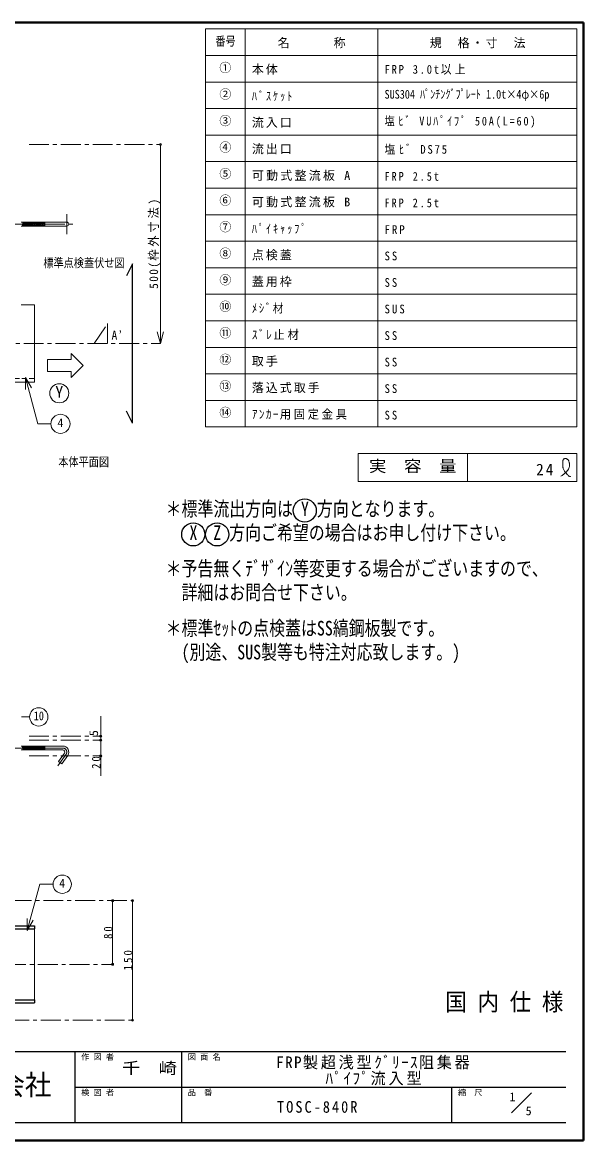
# Model space of a CAD drawing. Units: millimetres at full size, sheet at 1:5; details may follow other scales. Extents: x -1061 to 964, y -679 to 726.
# Drawn here: x 259 to 964, y -679 to 726 of the extents above; entities that cross this region are included whole.
import ezdxf
from ezdxf.enums import TextEntityAlignment as Align

# ---------------------------------------------------------------- set-up
doc = ezdxf.new("R2010")
doc.units = ezdxf.units.MM
doc.header["$LTSCALE"] = 5
doc.header["$PDMODE"] = 32
doc.header["$PDSIZE"] = 2.5
doc.linetypes.add('CHAIN1', pattern=[8, 5, -1, 1, -1])
doc.linetypes.add('DASHED1', pattern=[1.8, 1.2, -0.6])
doc.layers.add('0-0', color=4, linetype='Continuous', lineweight=9)
doc.styles.add('ＭＳ ゴシック', font='')
doc.styles.get('ＭＳ ゴシック').set_extended_font_data('MS Gothic')

msp = doc.modelspace()

# ---------------------------------------------------------------- linework, layer by layer
at = {"layer": '0-0', "color": 1, "lineweight": 40}
for p, q in [((963.599, 725.957), (-1061.401, 725.957)), ((963.599, -679.043), (963.599, 725.957)), ((963.599, -679.043), (-1061.401, -679.043))]:
    msp.add_line(p, q, dxfattribs=at)
at = {"layer": '0-0', "color": 3, "lineweight": 18}
for p, q in [((955.266, 717.623), (488.599, 717.623)), ((488.599, 217.623), (488.599, 717.623)), ((538.599, 217.623), (538.599, 717.623)), ((705.266, 217.623), (705.266, 717.623)), ((955.266, 217.623), (955.266, 717.623)), ((955.266, 684.29), (488.599, 684.29)), ((955.266, 650.957), (488.599, 650.957)), ((955.266, 617.623), (488.599, 617.623)), ((955.266, 584.29), (488.599, 584.29)), ((955.266, 550.957), (488.599, 550.957)), ((955.266, 517.623), (488.599, 517.623)), ((955.266, 484.29), (488.599, 484.29)), ((955.266, 450.957), (488.599, 450.957)), ((955.266, 417.623), (488.599, 417.623)), ((955.266, 384.29), (488.599, 384.29)), ((955.266, 350.957), (488.599, 350.957)), ((955.266, 317.623), (488.599, 317.623)), ((955.266, 284.29), (488.599, 284.29)), ((955.266, 250.957), (488.599, 250.957)), ((955.266, 217.623), (488.599, 217.623)), ((680.266, 184.29), (955.266, 184.29)), ((680.266, 149.29), (680.266, 184.29)), ((817.766, 149.29), (817.766, 184.29)), ((955.266, 184.29), (955.266, 149.29)), ((680.266, 149.29), (955.266, 149.29))]:
    msp.add_line(p, q, dxfattribs=at)
at = {"layer": '0-0', "linetype": 'CHAIN1'}
for p, q in [((267.099, 572.457), (432.099, 572.457)), ((314.498, 484.957), (314.498, 459.957)), ((247.099, 472.457), (326.998, 472.457)), ((349.099, 322.457), (365.766, 347.457)), ((365.766, 347.457), (365.766, 322.457)), ((-699.567, 322.457), (432.099, 322.457)), ((267.099, -170.743), (357.099, -170.743)), ((267.099, -175.743), (357.099, -175.743)), ((309.494, -185.743), (241.998, -185.743)), ((267.099, -195.743), (357.099, -195.743)), ((313.59, -193.611), (303.279, -208.337)), ((245.099, -377.543), (397.099, -377.543)), ((158.099, -457.543), (372.099, -457.543)), ((202.099, -527.543), (397.099, -527.543))]:
    msp.add_line(p, q, dxfattribs=at)
at = {"layer": '0-0'}
for p, q in [((432.099, 322.457), (432.099, 572.457)), ((259.038, 469.957), (259.446, 474.957)), ((260.041, 469.957), (260.45, 474.957)), ((261.045, 469.957), (261.453, 474.957)), ((262.048, 469.957), (262.456, 474.957)), ((263.051, 469.957), (263.46, 474.957)), ((264.055, 469.957), (264.463, 474.957)), ((265.058, 469.957), (265.466, 474.957)), ((266.061, 469.957), (266.47, 474.957)), ((267.065, 469.957), (267.473, 474.957)), ((268.068, 469.957), (268.476, 474.957)), ((269.071, 469.957), (269.48, 474.957)), ((270.075, 469.957), (270.483, 474.957)), ((271.078, 469.957), (271.486, 474.957)), ((272.081, 469.957), (272.49, 474.957)), ((273.085, 469.957), (273.493, 474.957)), ((274.088, 469.957), (274.496, 474.957)), ((275.091, 469.957), (275.5, 474.957)), ((276.095, 469.957), (276.503, 474.957)), ((277.098, 469.957), (277.506, 474.957)), ((278.101, 469.957), (278.51, 474.957)), ((279.105, 469.957), (279.513, 474.957)), ((280.108, 469.957), (280.516, 474.957)), ((281.111, 469.957), (281.52, 474.957)), ((282.115, 469.957), (282.523, 474.957)), ((283.118, 469.957), (283.526, 474.957)), ((284.121, 469.957), (284.53, 474.957)), ((285.125, 469.957), (285.533, 474.957)), ((286.128, 469.957), (286.536, 474.957)), ((286.998, 474.957), (286.998, 469.957)), ((432.099, 322.457), (428.217, 336.946)), ((432.099, 322.457), (435.982, 336.946)), ((320.099, 309.957), (320.099, 302.457)), ((335.099, 294.957), (320.099, 309.957)), ((290.099, 302.457), (290.099, 287.457)), ((320.099, 302.457), (290.099, 302.457)), ((320.099, 287.457), (290.099, 287.457)), ((320.099, 279.957), (335.099, 294.957)), ((320.099, 287.457), (320.099, 279.957)), ((259.038, -183.243), (259.446, -188.243)), ((260.041, -183.243), (260.45, -188.243)), ((261.045, -183.243), (261.453, -188.243)), ((262.048, -183.243), (262.456, -188.243)), ((263.051, -183.243), (263.46, -188.243)), ((264.055, -183.243), (264.463, -188.243)), ((265.058, -183.243), (265.466, -188.243)), ((266.061, -183.243), (266.47, -188.243)), ((267.065, -183.243), (267.473, -188.243)), ((268.068, -183.243), (268.476, -188.243)), ((269.071, -183.243), (269.48, -188.243)), ((270.075, -183.243), (270.483, -188.243)), ((271.078, -183.243), (271.486, -188.243)), ((272.081, -183.243), (272.49, -188.243)), ((273.085, -183.243), (273.493, -188.243)), ((274.088, -183.243), (274.496, -188.243)), ((275.091, -183.243), (275.5, -188.243)), ((276.095, -183.243), (276.503, -188.243)), ((277.098, -183.243), (277.506, -188.243)), ((278.101, -183.243), (278.51, -188.243)), ((279.105, -183.243), (279.513, -188.243)), ((280.108, -183.243), (280.516, -188.243)), ((281.111, -183.243), (281.52, -188.243)), ((282.115, -183.243), (282.523, -188.243)), ((283.118, -183.243), (283.526, -188.243)), ((284.121, -183.243), (284.53, -188.243)), ((285.125, -183.243), (285.533, -188.243)), ((286.128, -183.243), (286.536, -188.243)), ((286.998, -188.243), (286.998, -183.243)), ((372.099, -377.543), (372.099, -457.543)), ((397.099, -377.543), (397.099, -527.543))]:
    msp.add_line(p, q, dxfattribs=at)
at = {"layer": '0-0', "color": 7, "lineweight": 18}
for p, q in [((314.498, 474.957), (257.099, 474.957)), ((314.498, 469.957), (257.099, 469.957)), ((274.099, 370.957), (257.099, 370.957)), ((274.099, 370.957), (274.099, 273.957)), ((274.099, 273.957), (247.099, 273.957)), ((262.657, 279.8), (270.157, 266.809)), ((262.657, 279.8), (278.256, 221.583)), ((262.657, 279.8), (262.657, 264.8)), ((278.256, 221.583), (294.566, 221.583)), ((257.762, -146.633), (267.834, -146.633)), ((309.494, -183.243), (257.099, -183.243)), ((309.494, -188.243), (257.099, -188.243)), ((315.638, -195.045), (308.195, -205.675)), ((264.873, -415.112), (280.472, -356.895)), ((280.472, -356.895), (297.283, -356.895)), ((264.873, -415.112), (264.873, -400.112)), ((264.873, -415.112), (272.373, -402.121)), ((274.099, -412.818), (274.099, -502.268)), ((872.988, -644.297), (898.242, -619.043))]:
    msp.add_line(p, q, dxfattribs=at)
at = {"layer": '0-0', "color": 5, "lineweight": 25}
for p, q in [((397.099, 422.457), (389.599, 407.457)), ((397.099, 222.457), (397.099, 422.457)), ((397.099, 222.457), (389.599, 237.457)), ((187.099, -412.818), (274.099, -412.818)), ((195.099, -409.043), (274.099, -409.043)), ((274.099, -409.043), (274.099, -412.818)), ((87.099, -502.268), (274.099, -502.268)), ((274.099, -502.268), (274.099, -506.043)), ((195.099, -506.043), (274.099, -506.043))]:
    msp.add_line(p, q, dxfattribs=at)
at = {"layer": '0-0', "linetype": 'DASHED1'}
msp.add_line((195.099, 278.457), (274.099, 278.457), dxfattribs=at)
at = {"layer": '0-0', "color": 6, "lineweight": 25}
for p, q in [((-48.901, -567.258), (941.099, -567.258)), ((325.028, -656.543), (325.028, -567.258)), ((458.957, -656.543), (458.957, -567.258)), ((325.028, -611.9), (941.099, -611.9)), ((798.242, -656.543), (798.242, -611.9)), ((941.099, -656.543), (-48.901, -656.543))]:
    msp.add_line(p, q, dxfattribs=at)
at = {"layer": '0-0'}
for points in [[(935.083, 155.778), (935.611, 156.135), (936.52, 156.753), (937.423, 157.382), (938.319, 158.029), (939.203, 158.7), (940.073, 159.403), (940.569, 159.828), (941.159, 160.359), (942.14, 161.322), (943.054, 162.346), (943.876, 163.429), (944.582, 164.57), (945.148, 165.768), (945.402, 166.489), (945.542, 166.992), (945.72, 167.878), (945.823, 168.783), (945.857, 169.701), (945.827, 170.63), (945.739, 171.564), (945.663, 172.106), (945.582, 172.584), (945.405, 173.401), (945.172, 174.197), (944.871, 174.958), (944.491, 175.673), (944.022, 176.329), (943.704, 176.677), (943.484, 176.885), (943.073, 177.212), (942.628, 177.493), (942.153, 177.718), (941.654, 177.88), (941.137, 177.969), (940.83, 177.984), (940.566, 177.973), (940.112, 177.907), (939.669, 177.784), (939.248, 177.608)], [(939.248, 177.608), (938.861, 177.384), (938.521, 177.114), (938.349, 176.939), (938.113, 176.626), (937.824, 176.019), (937.656, 175.34), (937.576, 174.611), (937.556, 173.849), (937.561, 173.075), (937.565, 172.628), (937.559, 172.024), (937.53, 171.007), (937.496, 170.018), (937.48, 169.05), (937.508, 168.099), (937.601, 167.16), (937.695, 166.62), (937.807, 166.143), (938.058, 165.326), (938.375, 164.52), (938.75, 163.728), (939.173, 162.956), (939.634, 162.208), (939.916, 161.787), (940.133, 161.477), (940.517, 160.954), (940.913, 160.443), (941.318, 159.939), (941.731, 159.44), (942.152, 158.942), (942.398, 158.652), (942.662, 158.342), (943.124, 157.811), (943.601, 157.295), (944.1, 156.808), (944.627, 156.363), (945.189, 155.974), (945.533, 155.778), (945.684, 155.702)], [(945.684, 155.702), (945.951, 155.581), (946.224, 155.471), (946.502, 155.368), (946.783, 155.272), (947.066, 155.178), (947.231, 155.125)], [(357.099, -145.743), (357.099, -175.743), (357.099, -220.743)]]:
    msp.add_lwpolyline(points, dxfattribs=at)
at = {"layer": '0-0', "color": 7, "lineweight": 18}
msp.add_lwpolyline([(311.542, -192.177), (304.099, -202.807), (308.195, -205.675)], dxfattribs=at)
for centre, radius in [((305.099, 259.957), 12), ((306.566, 221.583), 12), ((279.334, -146.633), 11.5), ((308.783, -356.895), 11.5)]:
    msp.add_circle(centre, radius, dxfattribs=at)
at = {"layer": '0-0', "color": 5, "lineweight": 25}
for centre in [(613.349, 112.623), (473.349, 82.623), (503.349, 82.623)]:
    msp.add_circle(centre, 14.5, dxfattribs=at)
at = {"layer": '0-0', "color": 7, "lineweight": 18}
for centre, radius, start in [((314.498, 472.457), 2.5, 270), ((309.494, -190.743), 7.5, 325), ((309.494, -190.743), 2.5, 325)]:
    msp.add_arc(centre, radius, start, 90, dxfattribs=at)
at = {"layer": '0-0', "linetype": 'CHAIN1'}
msp.add_arc((309.494, -190.743), 5, 325, 90, dxfattribs=at)
at = {"layer": '0-0'}
for p in [(432.099, 572.457), (357.099, -170.743), (357.099, -175.743), (357.099, -195.743), (372.099, -377.543), (397.099, -377.543), (372.099, -457.543), (397.099, -527.543)]:
    msp.add_point(p, dxfattribs=at)

# ---------------------------------------------------------------- texts
at = {"layer": '0-0', "color": 7, "style": 'ＭＳ ゴシック'}
for s, height, width, p in [('番号', 11, 0.85, (501.099, 693.457)), ('SUS304 ﾊﾟﾝﾁﾝｸﾞﾌﾟﾚｰﾄ 1.0t×4φ×6p', 11, 0.85, (713.599, 626.79)), ('標準点検蓋伏せ図', 11, 0.85, (285.099, 414.957)), ('本体平面図', 11, 0.85, (303.849, 164.957)), ('実\u3000容\u3000量', 14.66, 1.1, (694.016, 156.79)), ('＊標準流出方向は Y 方向となります。', 18.33, 0.8, (438.599, 100.123)), (' X  Z 方向ご希望の場合はお申し付け下さい。', 18.33, 0.8, (458.599, 70.123)), ('＊予告無くﾃﾞｻﾞｲﾝ等変更する場合がございますので、', 18.33, 0.8, (438.599, 25.123)), ('詳細はお問合せ下さい。', 18.33, 0.8, (458.599, -4.877)), ('＊標準ｾｯﾄの点検蓋はSS縞鋼板製です。', 18.33, 0.8, (438.599, -49.877)), ('(別途、SUS製等も特注対応致します。)', 18.33, 0.8, (458.599, -79.877)), ('10', 11, 0.85, (273.084, -154.133)), ('国 内 仕 様', 21.99, 0.9, (789.849, -522.258)), ('千\u3000崎', 14.66, 1.15, (383.957, -599.579)), ('工業株式会社', 25.66, 0.95, (95.564, -629.4))]:
    msp.add_text(s, height=height, dxfattribs=dict(at, width=width)).set_placement(p, align=Align.BOTTOM_LEFT)
for s, height, p in [('①', 11, (506.099, 660.123)), ('②', 11, (506.099, 626.79)), ('③', 11, (506.099, 593.457)), ('④', 11, (506.099, 560.123)), ('⑤', 11, (506.099, 526.79)), ('⑥', 11, (506.099, 493.457)), ('⑦', 11, (506.099, 460.123)), ('⑧', 11, (506.099, 426.79)), ('⑨', 11, (506.099, 393.457)), ('⑩', 11, (506.099, 360.123)), ('⑪', 11, (506.099, 326.79)), ('⑫', 11, (506.099, 293.457)), ('Y', 14.66, (300.099, 249.957)), ('⑬', 11, (506.099, 260.123)), ('⑭', 11, (506.099, 226.79)), ('4', 11, (302.816, 214.083)), ('4', 11, (305.033, -364.395)), ('作 図 者', 7.331, (332.528, -579.758)), ('図 面 名', 7.331, (466.457, -579.758)), ('検 図 者', 7.331, (332.528, -624.4)), ('品\u3000番', 7.331, (466.457, -624.4)), ('縮\u3000尺', 7.331, (805.742, -624.4)), ('1', 11, (870.449, -632.805)), ('5', 11, (890.809, -650.495))]:
    msp.add_text(s, height=height, dxfattribs=at).set_placement(p, align=Align.BOTTOM_LEFT)
msp.add_text('5', height=11, rotation=90, dxfattribs=at).set_placement((357.099, -170.743), align=Align.BOTTOM_LEFT)
at = {"layer": '0-0', "color": 7, "attachment_point": 7, "style": 'ＭＳ ゴシック'}
for s, insert, char_height in [('\\T1.17;名\u3000\u3000\u3000称', (579.433, 693.457), 11), ('\\T1.17;規\u3000格・寸\u3000法', (770.266, 693.457), 11), ('\\T1.17;本体', (546.933, 660.123), 11), ('\\T1.31;\\W0.9;FRP\\~3.0t以上', (713.599, 660.123), 11), ('\\T1.39;\\W0.85;ﾊﾞｽｹｯﾄ', (546.933, 626.79), 11), ('\\T1.17;流入口', (546.933, 593.457), 11), ('\\T1.37;\\W0.85;塩ﾋﾞ\\~VUﾊﾟｲﾌﾟ\\~50A(L=60)', (713.599, 593.457), 11), ('\\T1.17;流出口', (546.933, 560.123), 11), ('\\T1.33;\\W0.9;塩ﾋﾞ\\~DS75', (713.599, 560.123), 11), ('\\T1.19;可動式整流板\\~A', (546.933, 526.79), 11), ('\\T1.39;\\W0.85;FRP\\~2.5t', (713.599, 526.79), 11), ('\\T1.19;可動式整流板\\~B', (546.933, 493.457), 11), ('\\T1.39;\\W0.85;FRP\\~2.5t', (713.599, 493.457), 11), ('\\T1.39;\\W0.85;ﾊﾟｲｷｬｯﾌﾟ', (546.933, 460.123), 11), ('\\T1.38;\\W0.9;FRP', (713.599, 460.123), 11), ('\\T1.17;点検蓋', (546.933, 426.79), 11), ('\\T1.36;\\W0.9;SS', (713.599, 426.79), 11), ('\\T1.17;蓋用枠', (546.933, 393.457), 11), ('\\T1.36;\\W0.9;SS', (713.599, 393.457), 11), ('\\T1.3;\\W0.9;ﾒｼﾞ材', (546.933, 360.123), 11), ('\\T1.38;\\W0.9;SUS', (713.599, 360.123), 11), ('\\T1.24;\\W0.95;A’', (370.766, 327.457), 11), ('\\T1.26;\\W0.95;ｽﾞﾚ止材', (546.933, 326.79), 11), ('\\T1.36;\\W0.9;SS', (713.599, 326.79), 11), ('\\T1.17;取手', (546.933, 293.457), 11), ('\\T1.36;\\W0.9;SS', (713.599, 293.457), 11), ('\\T1.17;落込式取手', (546.933, 260.123), 11), ('\\T1.36;\\W0.9;SS', (713.599, 260.123), 11), ('\\T1.23;\\W0.95;ｱﾝｶｰ用固定金具', (546.933, 226.79), 11), ('\\T1.36;\\W0.9;SS', (713.599, 226.79), 11), ('\\T1.27;\\W0.95;24', (904.016, 156.79), 14.66), ('\\T1.18;\\W0.95;FRP製超浅型ｸﾞﾘｰｽ阻集器', (577.528, -589.579), 14.66), ('\\T1.19;\\W0.95;ﾊﾟｲﾌﾟ流入型', (639.403, -609.579), 14.66), ('\\T1.28;\\W0.9;TOSC-840R', (578.599, -644.222), 14.66)]:
    msp.add_mtext(s, dxfattribs=dict(at, insert=insert, char_height=char_height))
at = {"layer": '0-0', "color": 7, "char_height": 11, "attachment_point": 7, "rotation": 90, "style": 'ＭＳ ゴシック'}
for s, insert in [('\\T1.24;\\W0.95;500(枠外寸法)', (432.099, 391.207)), ('\\T1.36;\\W0.9;20', (357.099, -211.993)), ('\\T1.36;\\W0.9;80', (372.099, -425.668)), ('\\T1.38;\\W0.9;150', (397.099, -465.043))]:
    msp.add_mtext(s, dxfattribs=dict(at, insert=insert))

doc.saveas('drawing.dxf')
